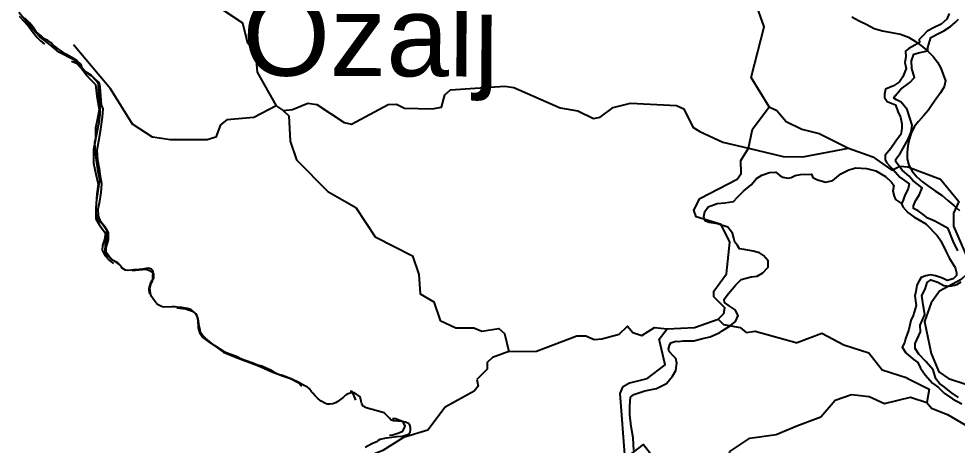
# Model space of a CAD drawing. Header units: metres. Extents: x 13.21 to 19.52, y 42.14 to 46.62.
# Drawn here: x 15.2765 to 15.5378, y 45.4835 to 45.6021 of the extents above; entities that cross this region are included whole.
import ezdxf

# ---------------------------------------------------------------- set-up
doc = ezdxf.new("R2010")
doc.units = ezdxf.units.M
doc.header["$MEASUREMENT"] = 0
for name, color, linetype in [('CESTE', 5, 'Continuous'), ('hr', 9, 'Continuous'), ('naziv_manji', 1, 'Continuous'), ('PRUGE', 7, 'Continuous'), ('RIJEKE', 4, 'Continuous')]:
    doc.layers.add(name, color=color, linetype=linetype)
doc.styles.get("Standard").update_dxf_attribs({"font": 'arial.ttf'})

msp = doc.modelspace()

# ---------------------------------------------------------------- linework, layer by layer
at = {"layer": 'CESTE'}
for p, q in [((15.34812, 45.57788), (15.35008, 45.57661)), ((15.4948, 45.56375), (15.50753, 45.5661))]:
    msp.add_line(p, q, dxfattribs=at)
for points in [[(15.32179, 45.63433), (15.3191, 45.62742), (15.32212, 45.61871), (15.32853, 45.61094), (15.33131, 45.60596), (15.33875, 45.60098), (15.34002, 45.59574), (15.34237, 45.59253), (15.34289, 45.58725), (15.34812, 45.57788)], [(15.48544, 45.57763), (15.48046, 45.58576), (15.48405, 45.59993), (15.48158, 45.6069), (15.4786, 45.60975), (15.4759, 45.61471)], [(15.34812, 45.57788), (15.34196, 45.57467), (15.33436, 45.57403), (15.33266, 45.57264), (15.33133, 45.56923), (15.32897, 45.5684), (15.31875, 45.56843), (15.31371, 45.56915), (15.30812, 45.57278), (15.30198, 45.58266), (15.29171, 45.59486)], [(15.35008, 45.57661), (15.35265, 45.57688), (15.35699, 45.57868), (15.35949, 45.57827), (15.36705, 45.57328), (15.36917, 45.57278), (15.37938, 45.57832), (15.38169, 45.57834), (15.38389, 45.5773), (15.39158, 45.57705), (15.39416, 45.57757), (15.39508, 45.58099), (15.39669, 45.58239), (15.41186, 45.58338), (15.41438, 45.58302), (15.42726, 45.57731), (15.43215, 45.57655), (15.43654, 45.57437), (15.43843, 45.57475), (15.442, 45.57744), (15.4468, 45.57861), (15.45967, 45.57802), (15.46165, 45.57706), (15.46424, 45.57196), (15.46619, 45.57076), (15.47258, 45.5678), (15.47968, 45.56612)], [(15.35008, 45.57661), (15.35169, 45.57515), (15.35203, 45.56807), (15.35377, 45.56289), (15.36258, 45.55405), (15.37034, 45.54957), (15.37576, 45.54144), (15.38611, 45.53612), (15.38787, 45.53096), (15.38825, 45.52555), (15.39203, 45.5234), (15.39383, 45.51818), (15.39815, 45.51617), (15.40321, 45.51614), (15.40547, 45.51521), (15.41014, 45.51596), (15.41174, 45.51454), (15.41299, 45.50952)], [(15.47968, 45.56612), (15.48086, 45.57144), (15.48544, 45.57763)], [(15.48544, 45.57763), (15.48762, 45.57662), (15.49018, 45.57358), (15.49456, 45.57137)], [(15.49456, 45.57137), (15.49939, 45.57024), (15.50753, 45.5661)], [(15.47127, 45.51858), (15.47285, 45.52008), (15.47314, 45.52172), (15.47007, 45.52474), (15.47004, 45.52631), (15.47358, 45.53113), (15.4745, 45.53996), (15.47209, 45.5449), (15.46514, 45.547), (15.4645, 45.54883), (15.46617, 45.55213), (15.47655, 45.55753), (15.47769, 45.55904), (15.47758, 45.5627), (15.47968, 45.56612)], [(15.47968, 45.56612), (15.48938, 45.56383), (15.4948, 45.56375)], [(15.50753, 45.5661), (15.51437, 45.56372), (15.5196, 45.55996), (15.52185, 45.56107), (15.52407, 45.56091), (15.53319, 45.55754), (15.53832, 45.55132), (15.53678, 45.54799), (15.53683, 45.54439), (15.54197, 45.53245), (15.53896, 45.52953), (15.53287, 45.52635), (15.53061, 45.5231), (15.52876, 45.51787), (15.53055, 45.50902), (15.5327, 45.50389), (15.5354, 45.50199)], [(15.45707, 45.51588), (15.4647, 45.51624), (15.47127, 45.51858)], [(15.47127, 45.51858), (15.47273, 45.51701), (15.4774, 45.5162), (15.47909, 45.51481), (15.48154, 45.51524), (15.49323, 45.51195)], [(15.41299, 45.50952), (15.42065, 45.50964), (15.43189, 45.51386), (15.43443, 45.51389), (15.4367, 45.51287), (15.43885, 45.51309), (15.44369, 45.51438), (15.44597, 45.5166), (15.44748, 45.51482), (15.44997, 45.51402), (15.45349, 45.51622), (15.45707, 45.51588)], [(15.45142, 45.5019), (15.45651, 45.50582), (15.45479, 45.51293), (15.45707, 45.51588)], [(15.52387, 45.50215), (15.51693, 45.50437), (15.51318, 45.50904), (15.50622, 45.51131), (15.50017, 45.51459), (15.49323, 45.51195)], [(15.41299, 45.50952), (15.40844, 45.50789), (15.40689, 45.50645), (15.40688, 45.50463), (15.40406, 45.50179)], [(15.40406, 45.50179), (15.40439, 45.49991), (15.4033, 45.49853), (15.3952, 45.49406), (15.39042, 45.48764), (15.38362, 45.48558), (15.37788, 45.48201), (15.3668, 45.47753), (15.35511, 45.47059), (15.35396, 45.46896), (15.35342, 45.46356), (15.35203, 45.46213), (15.34619, 45.45863), (15.34067, 45.45258), (15.33855, 45.45153), (15.33216, 45.45036)], [(15.45142, 45.5019), (15.44656, 45.50072), (15.44459, 45.49959), (15.44387, 45.49787), (15.44529, 45.47967)], [(15.52387, 45.50215), (15.53006, 45.49907), (15.52938, 45.49535)], [(15.5354, 45.50199), (15.54, 45.50053), (15.54746, 45.49654)], [(15.49314, 45.48884), (15.49987, 45.49139), (15.50383, 45.496), (15.5084, 45.49759), (15.51335, 45.49705), (15.5176, 45.49509), (15.52479, 45.49687), (15.52938, 45.49535)], [(15.52938, 45.49535), (15.53069, 45.49377), (15.5351, 45.49205), (15.54607, 45.48557)], [(15.44529, 45.47967), (15.45042, 45.48366), (15.45404, 45.47899), (15.4577, 45.47648), (15.46768, 45.47525), (15.47239, 45.47679), (15.47376, 45.47818), (15.47449, 45.48175), (15.48006, 45.48545), (15.4874, 45.48647), (15.49314, 45.48884)]]:
    msp.add_lwpolyline(points, dxfattribs=at)
at = {"layer": 'hr'}
msp.add_lwpolyline([(15.37296, 45.48292), (15.37481, 45.4839), (15.37595, 45.48441), (15.37639, 45.48459), (15.37661, 45.48487), (15.37709, 45.48511), (15.37888, 45.48548), (15.38033, 45.48571), (15.38172, 45.4859), (15.3833, 45.48602), (15.38498, 45.48656), (15.38544, 45.48713), (15.3856, 45.48765), (15.3856, 45.48839), (15.38536, 45.48908), (15.38502, 45.48946), (15.38417, 45.48989), (15.3832, 45.49004), (15.38086, 45.49021), (15.38017, 45.49041), (15.37974, 45.49096), (15.37895, 45.49174), (15.3782, 45.49245), (15.3732, 45.49387), (15.37239, 45.49428), (15.37202, 45.49497), (15.37182, 45.49571), (15.37157, 45.49691), (15.36997, 45.49804), (15.36909, 45.49799), (15.3685, 45.49784), (15.36775, 45.49755), (15.36738, 45.4973), (15.36681, 45.49675), (15.36582, 45.49597), (15.36518, 45.49554), (15.36465, 45.49524), (15.36394, 45.49498), (15.36311, 45.49488), (15.36239, 45.49489), (15.36189, 45.49504), (15.36066, 45.49576), (15.35981, 45.49637), (15.35903, 45.49716), (15.3584, 45.49794), (15.358, 45.49834), (15.35733, 45.49922), (15.35691, 45.4996), (15.35553, 45.50025), (15.35515, 45.50054), (15.35465, 45.50086), (15.35236, 45.50192), (15.34963, 45.50295), (15.34875, 45.50313), (15.34794, 45.50347), (15.34664, 45.50431), (15.34536, 45.5049), (15.34414, 45.50542), (15.34303, 45.50576), (15.34167, 45.50631), (15.33853, 45.50739), (15.33709, 45.50811), (15.33525, 45.5088), (15.33382, 45.50938), (15.33099, 45.51124), (15.32953, 45.51234), (15.32853, 45.51311), (15.32763, 45.51409), (15.32706, 45.51486), (15.32697, 45.51555), (15.32669, 45.51664), (15.32643, 45.51865), (15.32615, 45.51935), (15.32574, 45.52001), (15.32491, 45.52078), (15.32434, 45.52122), (15.32332, 45.52152), (15.32183, 45.52175), (15.32058, 45.52187), (15.32, 45.52198), (15.31906, 45.52198), (15.31698, 45.52191), (15.31621, 45.52202), (15.31544, 45.5224), (15.31486, 45.5229), (15.3146, 45.52316), (15.31407, 45.5239), (15.31341, 45.52482), (15.31311, 45.52554), (15.31301, 45.5266), (15.31295, 45.5272), (15.31324, 45.52819), (15.31359, 45.52897), (15.3138, 45.52959), (15.31383, 45.53043), (15.31388, 45.53158), (15.31376, 45.5321), (15.3137, 45.53216), (15.31343, 45.53246), (15.31253, 45.5327), (15.31093, 45.53246), (15.31, 45.53234), (15.30962, 45.53229), (15.30854, 45.5323), (15.30784, 45.53215), (15.30692, 45.53209), (15.30622, 45.5322), (15.30525, 45.53277), (15.30488, 45.53341), (15.30446, 45.53387), (15.30404, 45.53418), (15.30271, 45.5349), (15.30263, 45.53493), (15.30188, 45.53551), (15.30111, 45.53624), (15.30052, 45.53747), (15.30065, 45.53921), (15.30107, 45.54176), (15.30095, 45.54317), (15.29964, 45.54511), (15.29875, 45.54594), (15.29806, 45.54698), (15.29803, 45.54907), (15.29813, 45.551), (15.29905, 45.55728), (15.29861, 45.55955), (15.29806, 45.5627), (15.29769, 45.56604), (15.29763, 45.56782), (15.29788, 45.56873), (15.29869, 45.57245), (15.29881, 45.5732), (15.29912, 45.57558), (15.29914, 45.57574), (15.29911, 45.57829), (15.29883, 45.58062), (15.29865, 45.58272), (15.29862, 45.58407), (15.29795, 45.58492), (15.29681, 45.58612), (15.29664, 45.5863), (15.29488, 45.58759), (15.2938, 45.58879), (15.29182, 45.59073), (15.28762, 45.59287), (15.28524, 45.59486), (15.2823, 45.59715), (15.28121, 45.59835), (15.27645, 45.60387)], dxfattribs=at)
at = {"layer": 'PRUGE'}
msp.add_lwpolyline([(15.50845, 45.60263), (15.51053, 45.60158), (15.51262, 45.60053), (15.51471, 45.59947), (15.51703, 45.59875), (15.51952, 45.59827), (15.52203, 45.59784), (15.52422, 45.59697), (15.52617, 45.59577), (15.52801, 45.59451), (15.52965, 45.59313), (15.5311, 45.59164), (15.53237, 45.59008), (15.53327, 45.5884), (15.53389, 45.58665), (15.53456, 45.58488), (15.53422, 45.58316), (15.53314, 45.58149), (15.53201, 45.57988), (15.53089, 45.57826), (15.52972, 45.57665), (15.52841, 45.57511), (15.52705, 45.57359), (15.52582, 45.57202), (15.52503, 45.57031), (15.52446, 45.56855), (15.52408, 45.56677), (15.52386, 45.56497), (15.5239, 45.56317), (15.52432, 45.5614), (15.52532, 45.55974), (15.5266, 45.55818), (15.52814, 45.55674), (15.52989, 45.55543), (15.53176, 45.55419), (15.5336, 45.55294), (15.53518, 45.55152), (15.53687, 45.55016), (15.53847, 45.54877)], dxfattribs=at)
at = {"layer": 'RIJEKE'}
for points in [[(15.27654, 45.6029), (15.278, 45.6014), (15.27931, 45.59979), (15.2806, 45.59818), (15.28159, 45.59692), (15.28255, 45.596), (15.28361, 45.59507)], [(15.29428, 45.58784), (15.2938, 45.58945), (15.29266, 45.59048), (15.29119, 45.5914), (15.28957, 45.59232), (15.28711, 45.59392), (15.28615, 45.59463), (15.2855, 45.59543), (15.28452, 45.59611), (15.28354, 45.59658), (15.28273, 45.59738), (15.28126, 45.59852), (15.28045, 45.59979), (15.27947, 45.60104), (15.27818, 45.60231)], [(15.53556, 45.60363), (15.53494, 45.60201), (15.53335, 45.60061), (15.53142, 45.59967), (15.5295, 45.59872), (15.52823, 45.59734), (15.52728, 45.5964), (15.5273, 45.59549), (15.52601, 45.59478), (15.52439, 45.59383), (15.52345, 45.59314), (15.52349, 45.59154), (15.5232, 45.58993), (15.52358, 45.58833), (15.52266, 45.58601), (15.52172, 45.58462), (15.52013, 45.58346), (15.51786, 45.5825), (15.51758, 45.58112), (15.51761, 45.5802), (15.51829, 45.57907), (15.5206, 45.57819), (15.5213, 45.57636), (15.522, 45.57476), (15.52239, 45.57294), (15.52242, 45.57156), (15.52214, 45.56995), (15.52089, 45.56833), (15.51932, 45.56601), (15.51773, 45.56415), (15.51776, 45.56301), (15.51811, 45.56214), (15.51893, 45.56119), (15.51997, 45.56015), (15.52182, 45.55802), (15.52449, 45.55622), (15.52419, 45.55484), (15.52328, 45.553), (15.52266, 45.55138), (15.52229, 45.55072)], [(15.53797, 45.53757), (15.53667, 45.54021), (15.53529, 45.54376), (15.53164, 45.54578), (15.52965, 45.54666), (15.52833, 45.54767), (15.52699, 45.54869), (15.52566, 45.54936), (15.52564, 45.55005), (15.52625, 45.55144), (15.5272, 45.55305), (15.52811, 45.55513), (15.52544, 45.55716), (15.52487, 45.5578), (15.52443, 45.55829), (15.52249, 45.56001), (15.52074, 45.56233), (15.52071, 45.56305), (15.52196, 45.56466), (15.52321, 45.56699), (15.52414, 45.5686), (15.52505, 45.57068), (15.52533, 45.57252), (15.52461, 45.57457), (15.52391, 45.57685), (15.5222, 45.5789), (15.52088, 45.57957), (15.52022, 45.58001), (15.52052, 45.58071), (15.5221, 45.58257), (15.52467, 45.58443), (15.52595, 45.58582), (15.52521, 45.58834), (15.52514, 45.59041), (15.52576, 45.59225), (15.52738, 45.59273), (15.52965, 45.59323), (15.52962, 45.59415), (15.53023, 45.59598), (15.53052, 45.5969), (15.53277, 45.59809), (15.53407, 45.59879), (15.53599, 45.59996), (15.53726, 45.60112), (15.53821, 45.60206)], [(15.29117, 45.5903), (15.2925, 45.58979), (15.29428, 45.58784)], [(15.29428, 45.58784), (15.29553, 45.58628)], [(15.30484, 45.53327), (15.30435, 45.53385), (15.30355, 45.53443), (15.30272, 45.53488), (15.30175, 45.53591), (15.30078, 45.53706), (15.30079, 45.53844), (15.30143, 45.54062), (15.30144, 45.54257), (15.30049, 45.54417), (15.29934, 45.54566), (15.2987, 45.54728), (15.29853, 45.54922), (15.29905, 45.55139), (15.29937, 45.55381), (15.29955, 45.5562), (15.29923, 45.55827), (15.2989, 45.56034), (15.29843, 45.56274), (15.29828, 45.5656), (15.29879, 45.56813), (15.29927, 45.57144), (15.29977, 45.57476), (15.29996, 45.57706), (15.29947, 45.57821), (15.29932, 45.58073), (15.29916, 45.58325), (15.29883, 45.5844), (15.2977, 45.58531), (15.29657, 45.58646), (15.29428, 45.58784)], [(15.29553, 45.58628), (15.29564, 45.58614), (15.29565, 45.586)], [(15.29565, 45.586), (15.29786, 45.58382), (15.29818, 45.58062), (15.29881, 45.57684), (15.29848, 45.57488), (15.29782, 45.57167), (15.29781, 45.56858), (15.2973, 45.56572), (15.2973, 45.56194), (15.29792, 45.55885), (15.29857, 45.55609), (15.29823, 45.55345), (15.2979, 45.54933), (15.29789, 45.54646), (15.29885, 45.54485), (15.29966, 45.54371), (15.30064, 45.54245), (15.30031, 45.54073), (15.29981, 45.53901), (15.29965, 45.53775), (15.30045, 45.53626), (15.30176, 45.53487), (15.30287, 45.53405)], [(15.44775, 45.48199), (15.44755, 45.48551), (15.44702, 45.48866), (15.44665, 45.49187), (15.44669, 45.4944), (15.44686, 45.49685), (15.44773, 45.49759), (15.45083, 45.49859), (15.45412, 45.49928), (15.4569, 45.50059), (15.45854, 45.50268), (15.4595, 45.50427), (15.45974, 45.50629), (15.45942, 45.50755), (15.45878, 45.50823), (15.45763, 45.5095), (15.45742, 45.51027), (15.45782, 45.51145), (15.45809, 45.51195), (15.45949, 45.51245), (15.45949, 45.51245), (15.46019, 45.51236), (15.46138, 45.51246), (15.46451, 45.51249), (15.46691, 45.51311), (15.46901, 45.51362), (15.47169, 45.51484), (15.47235, 45.51529), (15.47464, 45.51667), (15.47612, 45.51791), (15.47678, 45.51952), (15.47597, 45.52113), (15.47432, 45.52225), (15.47304, 45.52313), (15.47288, 45.52411), (15.47411, 45.5257), (15.47618, 45.52808), (15.47767, 45.52961), (15.48044, 45.53028), (15.48208, 45.5305), (15.48371, 45.53142), (15.48519, 45.53301), (15.4852, 45.53473), (15.48391, 45.53623), (15.48278, 45.53703), (15.48098, 45.5375), (15.47854, 45.53797), (15.47719, 45.5381), (15.47661, 45.53905), (15.47591, 45.53997), (15.47566, 45.54112), (15.47523, 45.54248), (15.4739, 45.54415), (15.47109, 45.54505), (15.46877, 45.54548), (15.46773, 45.54579), (15.4675, 45.54627), (15.46725, 45.54707), (15.46752, 45.54854), (15.46851, 45.5498), (15.47096, 45.55072), (15.47309, 45.55093), (15.47554, 45.55127), (15.47668, 45.55253), (15.47834, 45.55412), (15.48045, 45.55594), (15.48195, 45.55766), (15.48341, 45.55857), (15.48554, 45.55937), (15.48735, 45.55948), (15.48735, 45.55948), (15.48847, 45.55856), (15.48929, 45.55809), (15.49075, 45.55775), (15.49156, 45.55797), (15.49272, 45.55854), (15.49419, 45.55877), (15.49724, 45.55886), (15.49724, 45.55886), (15.49759, 45.55794), (15.49893, 45.55727), (15.50122, 45.55662), (15.50316, 45.5571), (15.50539, 45.55897), (15.50766, 45.56014), (15.50961, 45.56064), (15.50961, 45.56064), (15.51254, 45.56045), (15.51518, 45.5598), (15.51784, 45.55824), (15.5195, 45.55665), (15.52018, 45.55573), (15.5199, 45.55413), (15.52028, 45.55275), (15.52062, 45.55185), (15.52229, 45.55072)], [(15.52229, 45.55072), (15.52272, 45.54978), (15.52407, 45.54819), (15.52572, 45.54706), (15.52905, 45.54505), (15.53229, 45.54185), (15.53324, 45.54034), (15.53477, 45.5373), (15.5356, 45.53562), (15.53666, 45.53394), (15.53725, 45.5329), (15.5376, 45.5314), (15.53761, 45.53072), (15.53667, 45.52979), (15.53505, 45.5293), (15.53373, 45.52997), (15.53175, 45.53064), (15.53044, 45.53085), (15.53044, 45.53085), (15.52913, 45.5306), (15.52784, 45.53012), (15.52721, 45.5292), (15.5266, 45.52804), (15.52633, 45.5262), (15.52604, 45.52505), (15.52643, 45.5223), (15.52553, 45.51954), (15.52491, 45.51816), (15.52433, 45.51562), (15.52343, 45.51308), (15.52313, 45.51194), (15.52252, 45.51078), (15.52355, 45.50919), (15.52555, 45.50738), (15.52688, 45.50649), (15.52758, 45.5049), (15.52894, 45.50308), (15.53095, 45.50069), (15.5326, 45.49954), (15.53424, 45.49795), (15.53653, 45.49636), (15.53915, 45.49499)], [(15.30805, 45.53209), (15.31186, 45.53246), (15.31186, 45.53246), (15.31283, 45.53211), (15.31397, 45.5312), (15.31395, 45.52994), (15.31313, 45.52868), (15.31265, 45.52707), (15.31278, 45.5257)], [(15.53816, 45.49676), (15.53619, 45.49813), (15.53422, 45.49972), (15.53291, 45.50062), (15.5319, 45.50197), (15.53118, 45.50448), (15.52914, 45.50674), (15.52714, 45.50879), (15.52611, 45.51038), (15.52608, 45.51176), (15.52762, 45.51498), (15.52756, 45.51682), (15.52879, 45.51981), (15.52837, 45.52256), (15.52799, 45.52508), (15.5289, 45.52693), (15.52951, 45.52877), (15.53047, 45.52947), (15.53047, 45.52947), (15.53245, 45.52881), (15.53409, 45.52792), (15.53574, 45.5277), (15.53704, 45.52796), (15.53769, 45.52819), (15.53892, 45.52889)], [(15.32045, 45.52166), (15.32289, 45.52143), (15.32485, 45.52075), (15.32599, 45.51982), (15.32631, 45.51822), (15.32646, 45.51615), (15.32676, 45.51478), (15.32774, 45.5134), (15.32954, 45.51202), (15.33181, 45.51053), (15.33343, 45.50938), (15.33685, 45.50799)], [(15.33685, 45.50799), (15.33906, 45.50712), (15.34079, 45.50645)], [(15.34079, 45.50645), (15.34369, 45.50535), (15.34678, 45.50395), (15.34987, 45.5028), (15.35215, 45.502), (15.35442, 45.50085), (15.35515, 45.50003)], [(15.35515, 45.50003), (15.35529, 45.49994)], [(15.36877, 45.49853), (15.3691, 45.49853), (15.36959, 45.49765)], [(15.36959, 45.49765), (15.3697, 45.49737), (15.37025, 45.49598)], [(15.38057, 45.49092), (15.38137, 45.49085), (15.38331, 45.49014), (15.38394, 45.48877), (15.38325, 45.48717), (15.38202, 45.48675), (15.38064, 45.48627), (15.37967, 45.4862)]]:
    msp.add_lwpolyline(points, dxfattribs=at)

# ---------------------------------------------------------------- texts
at = {"layer": 'naziv_manji', "insert": (15.3388, 45.60879), "char_height": 0.0224579, "width": 0.0898315, "attachment_point": 1, "rotation": 359.7542}
msp.add_mtext('{\\fArial CE|b0|i0|c238|p34;Ozalj}             ', dxfattribs=at)

doc.saveas('drawing.dxf')
